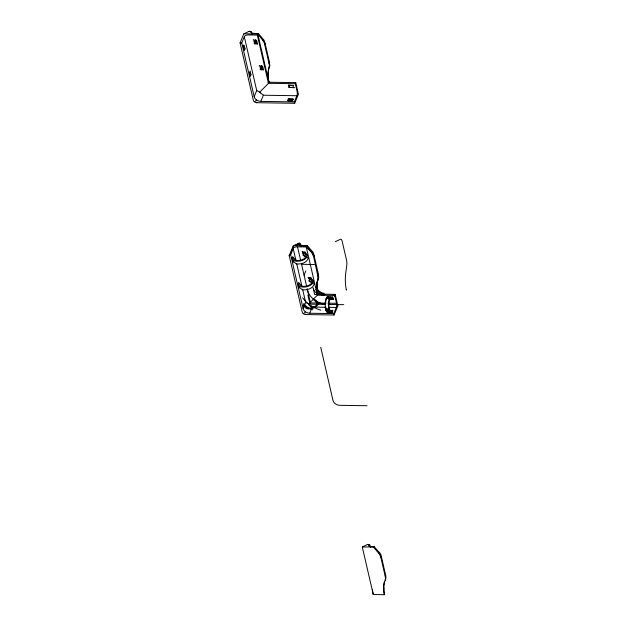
<?xml version="1.0" encoding="UTF-8"?>
<svg xmlns="http://www.w3.org/2000/svg" width="626" height="626" viewBox="0 0 626 626"><rect width="100%" height="100%" fill="white"/><g stroke="black" fill="none" stroke-linecap="round" stroke-linejoin="round"><path stroke-width="0.94" d="M269.031 63.359A20.744 15.47 22.5 0 1 269.368 65.456L267.905 72.819L268.39 79.51A67.06 49.986 22.5 0 0 268.937 82.225L268.272 82.89M268.374 69.971L269.759 65.949A16.855 13.193 12.8 0 0 269.266 62.303M318.548 278.296L317.061 282.357L318.665 277.811A16.855 13.193 12.8 0 0 318.172 274.157M337.633 306.435L337.696 305.308M384.583 581.726L383.542 586.139L383.926 592.024A57.968 43.217 22.5 0 0 384.45 594.7L373.268 594.528L362.298 546.991L367.532 544.456L369.489 544.487M268.061 82.209L295.762 82.64L298.438 94.229L294.682 103.29L256.683 102.703A2.942 2.191 22.5 0 1 253.35 100.34L240.079 42.858L243.835 33.796L249.093 31.363L251.237 31.394L250.956 32.419L252.497 33.194L258.695 33.781L263.624 39.861M295.762 82.64L295.308 83.727L297.131 91.607A2.942 0.923 -89.1 0 1 296.912 95.739L294.361 101.897L260.831 101.381A5.884 4.39 22.5 0 1 254.172 96.662L241.761 42.881L244.312 36.723A2.942 1.729 -13 0 1 247.857 34.954L257.356 35.103L257.802 34.015L258.695 33.781M245.016 48.891L244.328 50.557L243.467 46.848L244.156 45.182L245.016 48.891L243.788 47.779L243.146 44.994M263.796 39.814A16.12 12.708 8.1 0 1 265.166 43.679L269.485 62.271L269.031 63.359L264.743 44.767A20.744 15.47 22.5 0 0 264.109 42.67L263.037 40.659L263.452 39.649M250.987 74.752L250.298 76.419L249.438 72.71L250.126 71.043L250.987 74.752L249.758 73.641M264.743 44.767L265.189 43.679M254.172 96.662L256.723 90.504L244.312 36.723M269.219 67.451L269.642 66.434M256.683 102.703L256.918 102.14M260.831 101.381L263.382 95.222L296.912 95.739M287.608 100.551L292.851 100.927L287.608 100.551L288.296 98.885L293.539 99.26L288.296 98.885M288.383 100.856L289.071 99.19M292.076 100.622L292.765 98.955M334.088 315.003L333.768 313.61L336.318 307.452A2.942 0.923 -89.1 0 0 336.53 303.32L334.714 295.441L335.16 294.353L337.837 305.942L334.088 315.003L305.582 314.565A2.942 2.191 22.5 0 1 302.256 312.202L289.196 255.643L293.023 246.409L293.79 246.057M289.196 255.643A1.174 0.876 22.5 0 1 290.104 254.735L293.86 245.674L307.327 245.705M333.768 313.61L309.737 313.243A5.884 4.39 22.5 0 1 303.078 308.516L290.66 254.743L293.211 248.585A2.942 1.729 -13 0 1 296.763 246.816L306.263 246.957L311.865 252.701L312.358 251.503L307.679 246.041M293.062 257.043L292.373 258.702L293.226 262.411L293.923 260.745M299.032 282.905L298.344 284.572L299.197 288.281L299.893 286.614M304.079 275.19L305.864 270.878M318.071 279.493A7.778 6.283 -9.2 0 0 318.251 278.014L313.649 256.629L314.095 255.541A16.12 12.708 8.1 0 0 312.703 251.668M303.078 308.516L305.629 302.358L302.577 289.149M317.938 275.221L318.391 274.133L314.095 255.541M305.582 314.565L305.809 314.033M316.991 282.349A23.342 18.858 -9.2 0 0 316.466 286.794L316.623 290.769L317.28 287.772L316.357 287.6M309.737 313.243L312.288 307.084L325.747 307.288M332.171 312.069L328.822 312.022L326.295 311.028A2.355 0.736 -89.1 0 1 325.817 310.136L325.583 309.134A7.653 2.394 -89.1 0 1 326.146 298.391L326.467 297.608A2.355 0.736 -89.1 0 1 327.015 297.123L333.055 297.28L327.813 296.904L328.001 297.702M326.459 299.079L326.357 299.322A6.471 2.027 -89.1 0 0 325.583 302.976M332.015 312.006L329.644 311.075A2.355 0.736 -89.1 0 1 329.166 310.191L328.932 309.181A7.653 2.394 -89.1 0 1 329.495 298.445L329.824 297.655A2.355 0.736 -89.1 0 1 330.371 297.178L332.742 298.109M332.719 310.16C332.375 312.264 328.822 310.089 329.237 308.462A6.471 2.027 -89.1 0 1 329.706 299.377L330.278 298.336L333.001 299.549M333.595 295.417L334.049 294.337A1.174 0.876 22.5 0 1 335.38 295.276L334.926 296.364A1.174 0.876 22.5 0 0 333.595 295.417L317.39 295.175L309.706 302.906A5.689 1.111 -54.7 0 0 308.829 303.868A5.141 0.61 47.1 0 0 309.228 304.314M327.015 312.264L332.257 312.64L327.781 312.57L327.015 312.264L327.609 310.817M327.781 312.57L328.47 310.903L332.946 310.973L332.171 310.668L331.483 312.335M328.822 312.022A2.355 0.736 -89.1 0 0 329.37 311.537L329.581 311.036L326.295 311.028M380.937 557.774L381.383 556.686L385.616 575.02A17.465 13.764 8.8 0 1 385.898 577.164L385.921 577.555A7.598 5.963 14 0 1 385.694 579.152L385.248 580.138L385.467 578.174A17.966 13.396 22.5 0 0 385.162 576.108L380.937 557.774A18.404 13.717 22.5 0 0 380.397 555.99L379.145 553.72L379.559 552.727L377.94 550.974A65.495 36.222 64.6 0 1 374.45 546.913L373.565 546.866M385.17 576.108L385.616 575.02M385.655 579.144L384.215 582.618M259.915 92.014L260.205 91.686A5.79 1.127 -54.7 0 1 260.799 91.052L268.484 83.313L295.308 83.727M300.089 244.985A22.473 2.817 -3.7 0 1 299.995 244.868L300.245 244.03A0.884 0.869 42.5 0 0 299.377 243.24L299.095 244.195A23.139 3.279 -1.8 0 0 299.205 244.359L299.721 244.727A12.794 1.815 -1.8 0 0 307.178 245.728M255.017 101.522L256.566 99.964M303.923 313.383L305.472 311.826M335.262 241.691L340.521 239.249A5.978 1.87 -89.1 0 1 342.226 241.503L346.522 260.087A5.978 1.87 -89.1 0 1 346.702 266.034L345.842 272.06A17.927 5.611 -89.1 0 0 346.389 289.869M293.602 245.658L299.377 243.24M294.635 245.666L298.023 244.093A0.884 0.829 65.1 0 1 298.837 243.232A5.978 1.87 -89.1 0 1 300.472 245.196L300.558 245.282A11.933 1.409 -1.4 0 0 307.421 246.073M362.298 546.991L374.45 546.905M243.835 33.796L257.802 34.015L263.037 40.659M254.328 42.834L256.284 42.865L255.643 40.08M240.079 42.858L241.761 42.881M254.062 43.35A5.884 3.466 -13 0 1 254.907 43.906L257.505 43.977L256.652 40.267L254.054 40.197A5.884 3.466 -13 0 0 253.209 39.641M260.299 68.696L262.255 68.727L261.613 65.949M260.033 69.212A5.884 3.466 -13 0 1 260.878 69.776L263.476 69.838L262.623 66.129L260.025 66.066A5.884 3.466 -13 0 0 259.18 65.503M288.406 85.191L293.649 85.566L288.406 85.191L288.899 87.319L294.142 87.695L288.899 87.319M290.104 254.735L290.66 254.743M302.968 255.212A5.884 3.466 -13 0 1 303.813 255.768L305.128 255.815M301.568 264.297L314.416 264.493M308.939 281.074A5.884 3.466 -13 0 1 309.784 281.637L311.099 281.677M320.833 294.134L334.049 294.337M326.467 297.608L329.824 297.655M331.428 298.148L332.688 298.172M329.057 298.328L330.309 298.344M326.146 298.391L329.495 298.445M328.572 298.563L330.035 298.586M329.198 299.048L333.376 299.056A2.355 0.736 -89.1 0 0 333.04 298.273M329.487 299.291L332.836 299.338M328.869 299.361L329.706 299.377M329.972 299.353L333.548 299.408L332.774 299.103L332.281 296.974M325.997 303.156L309.706 302.906L307.89 295.026M327.914 303.187L336.53 303.32M325.317 304.385L310.77 304.166L307.186 288.633M328.227 304.432L343.744 304.666M328.627 307.335L336.318 307.452M326.091 308.407L327.14 308.43M328.4 308.446L329.237 308.462M325.583 309.134L328.932 309.181M328.423 309.447L329.472 309.463M328.869 309.893L329.706 309.909M325.817 310.136L329.166 310.191M330.387 310.637L332.508 310.66M327.202 311.349L329.135 311.372A26.48 19.742 22.5 0 1 327.249 311.286M329.37 311.537L332.093 311.584M367.071 405.734L339.683 405.312A5.884 4.39 22.5 0 1 333.024 400.593L320.723 347.281M369.755 546.662L370.905 546.678M316.013 287.17L317.272 287.467L317.296 282.545A15.947 12.137 11.5 0 1 317.632 280.91M327.813 296.904L328.673 297.6M327.015 297.123L328.439 297.686M259.798 92.155L256.746 90.52M307.734 303.594L305.652 302.381M263.382 95.222L260.377 92.758M312.288 307.084L309.283 304.619M253.921 41.731A5.884 3.466 -13 0 1 256.128 42.724L257.505 43.977M254.907 43.906L254.054 40.197M260.142 67.647A5.884 3.466 -13 0 1 262.098 68.594L263.476 69.838M304.119 252.067L307.131 254.798A2.355 1.385 -13 0 1 307.358 255.838L307.03 256.621A7.653 4.499 -13 0 1 297.82 261.222L296.599 261.206A2.355 1.385 -13 0 1 295.198 260.752L291.935 257.795M302.115 251.503A5.884 3.466 -13 0 1 302.961 252.059L305.558 252.121L306.091 254.446M302.358 251.879L306.13 255.298A1.174 0.696 -13 0 1 306.239 255.815L305.918 256.605A6.471 3.811 -13 0 1 298.117 260.494L296.904 260.479A1.174 0.696 -13 0 1 296.2 260.252L292.436 256.832M307.522 257.356L307.773 257.583A2.355 1.385 -13 0 1 308 258.616L307.671 259.407A7.653 4.499 -13 0 1 298.461 264L297.248 263.984A2.355 1.385 -13 0 1 295.84 263.538L292.577 260.572M303 254.665L305.762 257.169M303.813 255.768L302.961 252.059M309.839 277.701L313.102 280.667A2.355 1.385 -13 0 1 313.329 281.7L313 282.49A7.653 4.499 -13 0 1 303.79 287.084L302.577 287.068A2.355 1.385 -13 0 1 301.169 286.622L298.156 283.883M308.086 277.365A5.884 3.466 -13 0 1 308.931 277.928L311.529 277.991L312.006 280.08M308.328 277.748L312.1 281.168A1.174 0.696 -13 0 1 312.21 281.684L311.889 282.467A6.471 3.811 -13 0 1 304.087 286.364L302.874 286.34A1.174 0.696 -13 0 1 302.17 286.121L298.406 282.702M313.243 282.991L313.743 283.445A2.355 1.385 -13 0 1 313.97 284.478L313.642 285.268A7.653 4.499 -13 0 1 304.432 289.869L303.219 289.846A2.355 1.385 -13 0 1 301.81 289.4L298.297 286.207M308.97 280.526L311.983 283.265M314.784 299.416L318.125 302.452A2.355 1.385 -13 0 1 318.36 303.485L318.031 304.275A7.653 4.499 -13 0 1 308.814 308.876L307.601 308.853A2.355 1.385 -13 0 1 306.2 308.407L302.851 305.371M313.36 299.533L317.124 302.953A1.174 0.696 -13 0 1 317.241 303.469L316.912 304.259A6.471 3.811 -13 0 1 309.119 308.149L307.906 308.133A1.174 0.696 -13 0 1 307.202 307.906L303.438 304.486M373.472 547.163L379.145 553.72M316.615 290.746L316.052 289.376A7.356 5.485 22.5 0 0 324.378 295.276L324.824 294.197A7.356 5.485 22.5 0 1 317.053 289.728L316.85 284.134L318.251 277.271A20.744 15.47 22.5 0 0 317.938 275.221M380.702 554.581L380.498 554.143A7.598 5.931 10.3 0 0 379.63 552.688M313.642 256.59L312.71 253.96A7.778 6.283 -9.2 0 0 311.881 252.685M346.256 289.322L346.413 289.995M292.882 85.261L293.375 87.39M294.361 101.897L294.682 103.29M289.181 85.496L289.674 87.624M330.176 299.651L330.027 299.009A2.355 0.736 -89.1 0 0 329.753 298.305M257.802 34.015L268.937 82.225A17.606 8.701 -78.5 0 1 268.382 75.746L268.39 70.683A15.947 12.137 11.5 0 1 268.726 69.048M257.356 35.103L268.484 83.313M317.39 295.175L306.263 246.957L306.709 245.869L313.008 254.532A20.744 15.47 22.5 0 1 313.642 256.621M312.061 280.307L312.171 280.769M313.063 287.569L314.667 294.525L321.654 294.627A7.356 5.485 22.5 0 1 313.329 288.727M310.512 277.803L310.942 279.658M255.486 39.947L256.128 42.724M261.457 65.808L262.098 68.594M260.025 66.066L260.909 69.799M308.931 277.928L309.815 281.661M297.389 246.214L300.683 260.463M301.341 263.319L306.599 286.113M293.211 248.585L296.043 260.846M296.701 263.679L301.928 286.325M325.88 308.407A6.471 2.027 -89.1 0 1 325.567 306.247M310.958 306.787A6.244 1.948 50.5 0 1 308.454 304.494M312.491 307.702A8.443 3.568 56.4 0 1 310.668 306.56M320.88 310.167A26.48 19.742 22.5 0 1 302.671 297.773M324.432 304.142A17.653 13.162 22.5 0 1 307.554 290.253M312.773 309.893A14.124 10.532 22.5 0 1 303.735 303.485M373.268 594.528A17.653 5.524 -89.1 0 1 372.478 589.489M369.52 544.769A5.861 1.315 79.1 0 1 370.756 547.382M368.925 546.068A28.546 4.21 -1.9 0 1 369.653 544.487M383.746 588.221A9.1 9.014 -44 0 1 383.331 588.049M384.442 594.7A17.066 8.772 -77.1 0 1 383.965 588.135L383.887 586.069A33.162 24.625 18.9 0 1 383.957 585.153L384.074 583.62A15.392 11.558 11.6 0 1 384.528 581.71M367.532 544.456A5.884 1.839 -89.1 0 1 368.597 544.964M380.764 554.566A17.465 13.819 6.8 0 1 381.422 556.686M373.479 546.874A9.515 1.401 -1.9 0 1 369.489 546.216M302.663 253.507A2.355 1.385 -13 0 1 303.062 253.585M251.339 32.082A5.939 1.009 76.4 0 1 252.341 34.493M249.093 31.355A5.978 1.87 -89.1 0 1 250.275 32.082M267.372 75.73A9.773 9.64 -72.2 0 1 267.067 75.629M268.382 75.769A6.651 6.15 52.8 0 1 267.419 75.582M260.385 92.977A5.141 0.931 47.6 0 1 259.72 92.296M323.806 293.281A7.199 5.423 22.9 0 1 317.546 289.134M317.445 291.747A17.583 8.694 -78.5 0 1 317.272 289.204M293.14 246.441A1.142 0.79 84.1 0 1 293.571 245.572M298.023 244.085A5.086 1.588 -89.1 0 1 298.594 244.163M293.508 246.19A0.884 0.829 65.1 0 1 294.314 245.329M299.408 243.537A5.955 1.103 79.6 0 1 300.441 246.01M300.793 245.494A0.884 0.516 -13 0 1 301.223 245.697M300.339 244.602A5.11 0.822 77.7 0 1 301.129 246.66"/></g></svg>
